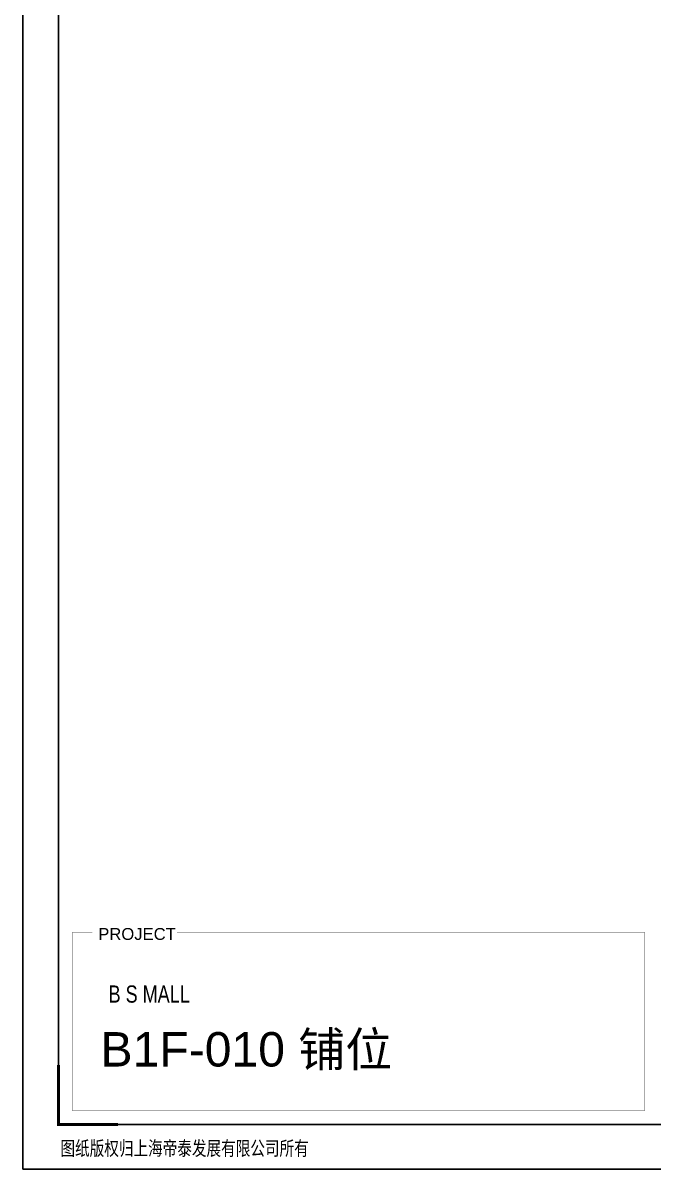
# Model space of a CAD drawing. Extents: x 85517 to 115217, y 60063 to 81065.
# Drawn here: x 85517 to 93007, y 60063 to 73686 of the extents above; entities that cross this region are included whole.
import ezdxf
from ezdxf.enums import TextEntityAlignment as Align

# ---------------------------------------------------------------- set-up
doc = ezdxf.new("R2010")
doc.units = 0
doc.header["$LTSCALE"] = 1000
doc.styles.get("Standard").update_dxf_attribs({"font": 'arial.ttf', "width": 0.75})

# ---------------------------------------------------------------- blocks, each defined once
blk = doc.blocks.new('A$C7da7ab5e')
for points in [[(-36288, 1728), (-36288, 25661), (-1728, 25661)], [(-36288, 1728), (-36288, 0), (-1728, 0)]]:
    blk.add_lwpolyline(points)
blk.add_lwpolyline([(-35770, 25013), (-518, 25013), (-518, 648), (-35770, 648)], close=True)
for points, const_width in [([(-34051, 3439), (-27259, 3439), (-27259, 848), (-35570, 848), (-35570, 3439), (-35280, 3439)], 4.32), ([(-35770, 1512), (-35770, 648), (-34906, 648)], 43.2)]:
    blk.add_lwpolyline(points, dxfattribs=dict(const_width=const_width))
blk.add_text('PROJECT', height=172.8).set_placement((-35194, 3328))
at = {"width": 0.75}
blk.add_text('图纸版权归上海帝泰发展有限公司所有', height=207.36, dxfattribs=at).set_placement((-35743, 198))
at = {"insert": (-35044, 2667), "char_height": 250, "width": 6808.08, "attachment_point": 1}
blk.add_mtext('B S MALL', dxfattribs=at)
for tag, p in [('/', (-26089, 2972)), ('2020-9-15', (-25250, 2204))]:
    blk.add_attdef(tag, text='', height=207).set_placement(p, align=Align.RIGHT)
for tag, p, height in [('3-78B', (-24405, 2569), 259), ('3F-78B铺位', (-35161, 1489), 500), ('平面图', (-25403, 1413), 207)]:
    blk.add_attdef(tag, p, '', height=height)

msp = doc.modelspace()

# ---------------------------------------------------------------- block references
ref = msp.add_blockref('A$C7da7ab5e', (115217, 60062.7), dxfattribs=dict(xscale=0.8184523809523809, yscale=0.8184523809523809, zscale=0.8184523809523809))
ref.add_attrib('3F-78B铺位', 'B1F-010 铺位', (86439.3, 61281.5), dxfattribs={"height": 409.23})

doc.saveas('drawing.dxf')
